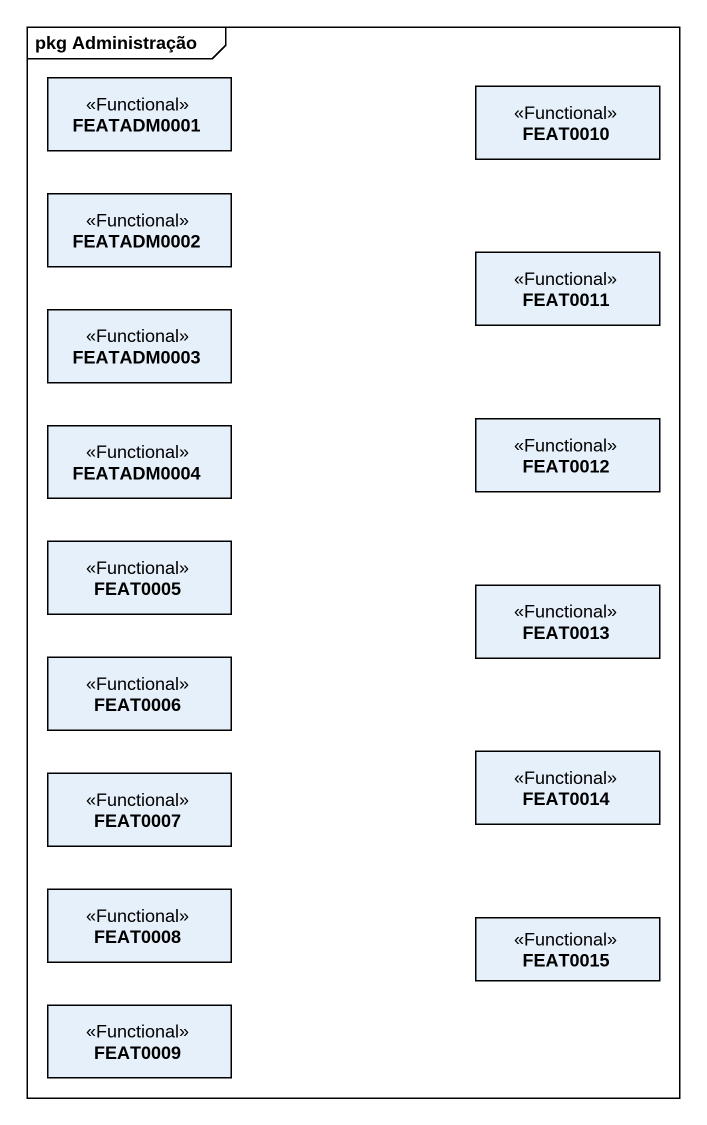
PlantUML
@startuml
mainframe pkg Administração
hide circle
hide empty members
class FEATADM0001 <<Functional>>
class FEAT0010 <<Functional>>
class FEATADM0002 <<Functional>>
class FEAT0011 <<Functional>>
class FEATADM0003 <<Functional>>
class FEATADM0004 <<Functional>>
class FEAT0012 <<Functional>>
class FEAT0005 <<Functional>>
class FEAT0013 <<Functional>>
class FEAT0006 <<Functional>>
class FEAT0007 <<Functional>>
class FEAT0014 <<Functional>>
class FEAT0008 <<Functional>>
class FEAT0015 <<Functional>>
class FEAT0009 <<Functional>>
@enduml
